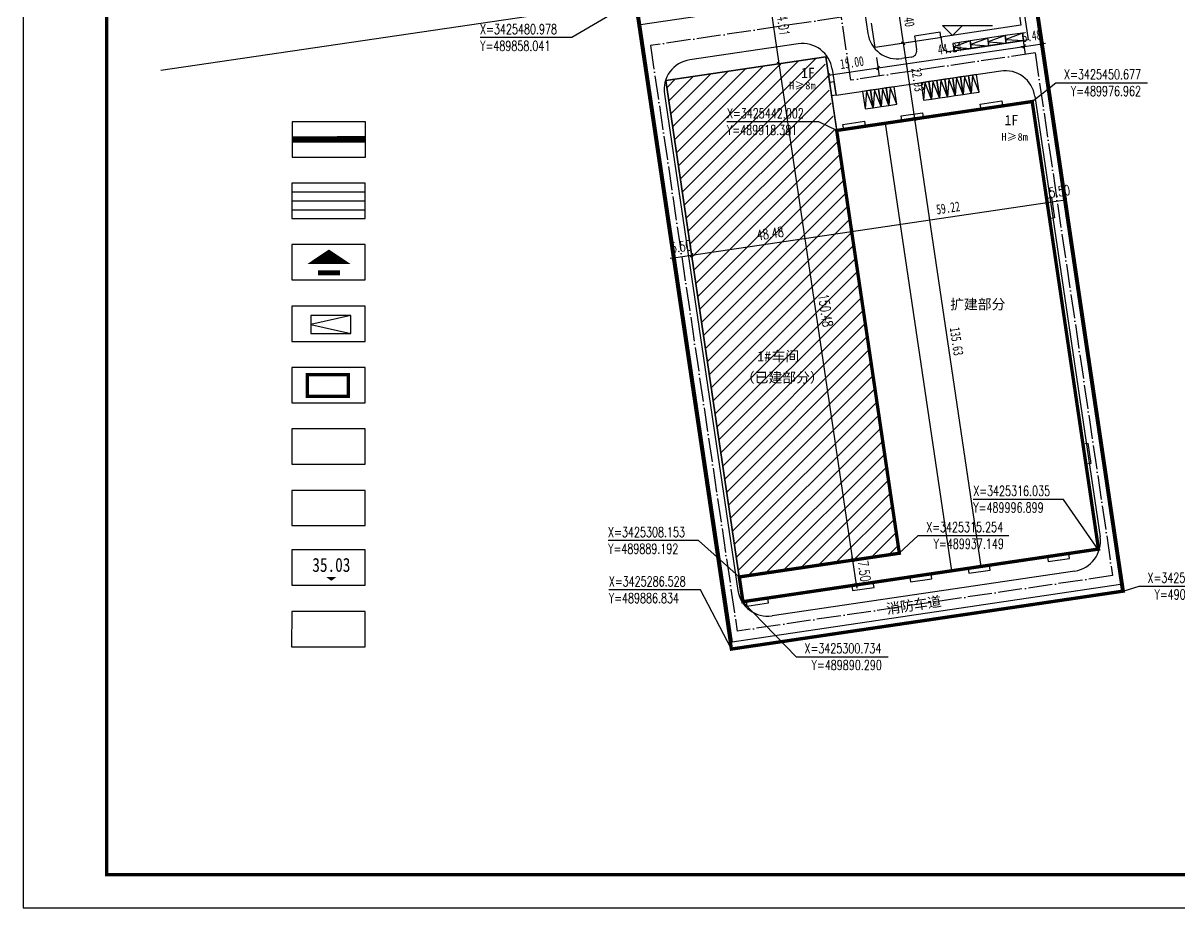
# Model space of a CAD drawing. Header units: millimetres. Extents: x 475841 to 500774, y 3420694 to 3426131.
# Drawn here: x 495581.1 to 495927.4, y 3425283.5 to 3425548.8 of the extents above; entities that cross this region are included whole.
import ezdxf
from ezdxf.enums import TextEntityAlignment as Align

# ---------------------------------------------------------------- set-up
doc = ezdxf.new("R2010")
doc.units = ezdxf.units.MM
doc.header["$LTSCALE"] = 10
for name, pattern in [('ACAD_ISO04W100', [30.5, 24, -3, 0.5, -3]), ('ACAD_ISO05W100', [33, 24, -3, 0, -3, 0, -3]), ('DASH', [0.35, 0.25, -0.1]), ('DOTE', [2.4200000000000004, 2, -0.2, 0.02, -0.2])]:
    doc.linetypes.add(name, pattern=pattern)
doc.layers.get('0').update_dxf_attribs({"linetype": 'CONTINUOUS'})
doc.layers.get('Defpoints').update_dxf_attribs({"linetype": 'CONTINUOUS'})
for name, color, linetype in [('DIM_COOR', 3, 'CONTINUOUS'), ('DIM_ELEV', 3, 'CONTINUOUS'), ('DM-标高', 7, 'CONTINUOUS'), ('E02', 7, 'CONTINUOUS'), ('JZD', 1, 'CONTINUOUS'), ('PUB_DIM', 3, 'CONTINUOUS'), ('PUB_TEXT', 7, 'CONTINUOUS'), ('PUB_TITLE', 4, 'CONTINUOUS'), ('Road', 7, 'CONTINUOUS'), ('XROAD', 7, 'CONTINUOUS'), ('停车位', 152, 'CONTINUOUS'), ('图例', 7, 'CONTINUOUS'), ('建筑', 2, 'CONTINUOUS'), ('建筑外', 2, 'CONTINUOUS'), ('用地红线', 1, 'CONTINUOUS'), ('道路', 150, 'CONTINUOUS'), ('道路中心线', 1, 'ACAD_ISO04W100')]:
    doc.layers.add(name, color=color, linetype=linetype)
doc.styles.add('_TCH_DIM', font='SIMPLEX', dxfattribs={"bigfont": 'GBCBIG'})
doc.styles.add('_TCH_DIM_T3', font='simhei.ttf', dxfattribs={"width": 0.7058823529411765})
doc.styles.add('DIM_FONT', font='SIMPLEX', dxfattribs={"width": 0.7, "bigfont": 'GBCBIG'})
doc.styles.add('DIMHT', font='simhei.ttf', dxfattribs={"width": 0.8})
doc.styles.add('宋体', font='NSimSun.ttf')
doc.linetypes.add('10421', pattern='A,2,[150,AAA.SHX,S=1,R=0,X=0,Y=1],1e-11', length=2.00000000001)
doc.dimstyles.new('_TCH_ARCH_M_M&&1', dxfattribs={"dimtxt": 2.975, "dimasz": 1, "dimexe": 2.5, "dimexo": 3, "dimgap": 1.2625, "dimtad": 1, "dimzin": 0, "dimdsep": 46, "dimtxsty": '_TCH_DIM_T3', "dimblk": 'ARCHTICK', "dimcen": 0.09, "dimclrt": 7, "dimazin": 2, "dimtfac": 1, "dimtix": 1, "dimtmove": 2, "dimatfit": 3, "dimfxl": 1, "dimtolj": 1, "dimtzin": 0, "dimarcsym": 0})
doc.dimstyles.new('DIMN1', dxfattribs={"dimscale": 0.01, "dimtxt": 300, "dimasz": 100, "dimexe": 250, "dimexo": 300, "dimgap": 150, "dimtad": 1, "dimzin": 0, "dimdsep": 46, "dimtxsty": 'DIM_FONT', "dimblk": 'ARCHTICK', "dimcen": 0.09, "dimclrt": 7, "dimazin": 2, "dimtfac": 1, "dimtdec": 0, "dimtix": 1, "dimtmove": 2, "dimatfit": 3, "dimldrblk": 'ARCHTICK', "dimfxl": 1, "dimtolj": 1, "dimtzin": 0, "dimarcsym": 0})

# ---------------------------------------------------------------- blocks, each defined once
blk = doc.blocks.new('_ArchTick')
at = {"color": 0, "linetype": 'ByBlock', "const_width": 0.4}
blk.add_lwpolyline([(-0.5, -0.5), (0.5, 0.5)], dxfattribs=at)
blk = doc.blocks.new('*D70')
at = {"layer": 'Defpoints', "color": 0}
for p in [(495775.4389678902, 3425481.754088153), (495780.879645121, 3425482.559712923), (495781.3780710379, 3425479.193661329)]:
    blk.add_point(p, dxfattribs=at)
at = {"layer": 'PUB_DIM', "color": 0, "lineweight": -2}
for p, q in [((495781.3190768132, 3425479.592070797), (495781.7442641148, 3425476.720626224)), ((495781.3780710379, 3425479.193661329), (495782.3672850798, 3425479.34013856)), ((495775.937393807, 3425478.38803656), (495774.9481797651, 3425478.241559329)), ((495775.8783995825, 3425478.786446027), (495776.3035868839, 3425475.915001455)), ((495775.937393807, 3425478.38803656), (495781.3780710379, 3425479.193661329))]:
    blk.add_line(p, q, dxfattribs=at)
for p, rotation in [((495781.3780710379, 3425479.193661329), 188.4228317174433), ((495775.937393807, 3425478.38803656), 8.422831717443335)]:
    blk.add_blockref('_ArchTick', p, dxfattribs=dict(at, rotation=rotation))
at = {"layer": 'PUB_DIM', "color": 7, "insert": (495778.2183007303, 3425481.758491071), "char_height": 3, "attachment_point": 5, "rotation": 8.422831717443325, "style": 'DIM_FONT'}
blk.add_mtext('\\A1;5.50', dxfattribs=at)
blk = doc.blocks.new('*D72')
at = {"layer": 'Defpoints', "color": 0}
for p in [(495887.4179974445, 3425498.335310672), (495892.8586746748, 3425499.140935441), (495893.3571005908, 3425495.774883854)]:
    blk.add_point(p, dxfattribs=at)
at = {"layer": 'PUB_DIM', "color": 0, "lineweight": -2}
for p, q in [((495887.8574291368, 3425495.367668547), (495888.2826164375, 3425492.496223981)), ((495887.9164233606, 3425494.969259085), (495893.3571005908, 3425495.774883854)), ((495893.2981063671, 3425496.173293316), (495893.7232936678, 3425493.30184875))]:
    blk.add_line(p, q, dxfattribs=at)
for p, rotation in [((495893.3571005908, 3425495.774883854), 8.422831718331528), ((495887.9164233606, 3425494.969259085), 188.4228317183315)]:
    blk.add_blockref('_ArchTick', p, dxfattribs=dict(at, rotation=rotation))
at = {"layer": 'PUB_DIM', "color": 7, "insert": (495891.6183648859, 3425498.339713595), "char_height": 3, "attachment_point": 5, "rotation": 8.42283171833153, "style": 'DIM_FONT'}
blk.add_mtext('\\A1;5.50', dxfattribs=at)
blk = doc.blocks.new('*D73')
at = {"layer": 'Defpoints', "color": 0}
for p in [(495823.6460076694, 3425386.872456537), (495824.7445868998, 3425379.453351222), (495830.6945479684, 3425380.334387866)]:
    blk.add_point(p, dxfattribs=at)
at = {"layer": 'PUB_DIM', "color": 0, "lineweight": -2}
for p, q in [((495826.6136497954, 3425387.311888229), (495832.0690038429, 3425388.119686258)), ((495829.595968738, 3425387.753493181), (495829.4494915073, 3425388.742707223)), ((495829.595968738, 3425387.753493181), (495830.6945479684, 3425380.334387866)), ((495827.7122290258, 3425379.892782914), (495833.1675830733, 3425380.700580943)), ((495830.6945479684, 3425380.334387866), (495830.8410251991, 3425379.345173824))]:
    blk.add_line(p, q, dxfattribs=at)
for p, rotation in [((495829.595968738, 3425387.753493181), 278.422831716214), ((495830.6945479684, 3425380.334387866), 98.422831716214)]:
    blk.add_blockref('_ArchTick', p, dxfattribs=dict(at, rotation=rotation))
at = {"layer": 'PUB_DIM', "color": 7, "insert": (495833.1129004787, 3425384.483372216), "char_height": 3, "attachment_point": 5, "rotation": 278.422831716214, "style": 'DIM_FONT'}
blk.add_mtext('\\A1;7.50', dxfattribs=at)
blk = doc.blocks.new('sdfedf')
at = {"layer": '停车位', "linetype": 'Continuous', "flags": 128}
for points in [[(40390647.62879141, 3427557.294919356), (40390647.62879141, 3427562.594919356), (40390650.02879141, 3427562.594919356), (40390650.02879141, 3427557.294919356), (40390647.62879141, 3427557.294919356)], [(40390647.62879141, 3427557.294919356), (40390648.82879141, 3427562.594919356), (40390650.02879141, 3427557.294919356)]]:
    blk.add_lwpolyline(points, dxfattribs=at)
blk = doc.blocks.new('12')
at = {"layer": '道路'}
for p, q in [((489927.8713250434, 3425483.67492755, 1.332943100000001), (489970.6831827897, 3425490.014265743, 1.332943100000001)), ((489972.9545653348, 3425488.32879212, 1.332943100000001), (489975.7962236107, 3425469.138039708, 1.332943100000001)), ((489926.1858514205, 3425481.403545004, 1.332943100000001), (489927.7092146211, 3425471.115718963, 1.332943100000001)), ((489949.6206744057, 3425469.972922762, 1.332943100000001), (489950.0103038398, 3425467.341613409, 1.332943100000001)), ((489975.7962236107, 3425469.138039708, 1.332943100000001), (489952.2816863852, 3425465.656139787, 1.332943100000001)), ((489941.9678097964, 3425468.677985207, 1.332943100000001), (489942.3340028737, 3425466.204950099, 1.332943100000001)), ((489940.6485292512, 3425463.933567554, 1.332943100000001), (489937.9304360764, 3425463.531087661, 1.332943100000001)), ((489967.5201279267, 3425459.825333675, 1.332943100000001), (489918.2078079341, 3425452.523443722, 1.332943100000001))]:
    blk.add_line(p, q, dxfattribs=at)
for centre, radius, start, end in [((489970.9761372508, 3425488.035837659, 1.332943100000001), 2, 8.422831716459806, 98.42283170699085), ((489936.6121409991, 3425472.434014039, 1.332943100000001), 9, 188.4228317173273, 278.4228317215334), ((489940.3555747897, 3425465.911995638, 1.332943100000001), 2, 278.4228317163594, 8.42283171693803), ((489951.9887319237, 3425467.634567871, 1.332943100000001), 2, 188.4228317169874, 278.422831717655), ((489968.8384230035, 3425450.922407297, 1.332943100000001), 9, 8.422831716770121, 98.42283171823604)]:
    blk.add_arc(centre, radius, start, end, dxfattribs=at)
at = {"layer": '停车位', "linetype": 'Continuous', "extrusion": (-0.04157806923064616, 0.2807918294674022, 0.9588676721338565), "xscale": -1, "rotation": 269.9979916014138}
for p in [(-4415400.02159964, -43570855.62606674, 941472.7765936237), (-4415405.319170464, -43570855.62588104, 941472.7765936237), (-4415410.617471009, -43570855.62586053, 941472.77659362), (-4415415.915771568, -43570855.6262319, 941472.77659362)]:
    blk.add_blockref('sdfedf', p, dxfattribs=at)
at = {"layer": '停车位', "linetype": 'Continuous', "xscale": -1, "rotation": 8.422831722242057}
for p in [(40947015.94010919, 5951175.918119857, 1.332943100000001), (40946991.30515897, 5951172.270315506), (40947001.69542702, 5951173.80884774, 1.332943100000001), (40947004.06954072, 5951174.160393093, 1.332943100000001), (40947006.44365441, 5951174.511938445, 1.332943100000001), (40947008.8177681, 5951174.863483798, 1.332943100000001), (40947011.1918818, 5951175.215029152, 1.332943100000001), (40947013.56599549, 5951175.566574505, 1.332943100000001), (40946984.18281789, 5951171.215679446), (40946986.55693159, 5951171.567224801), (40946988.93104528, 5951171.918770151)]:
    blk.add_blockref('sdfedf', p, dxfattribs=at)
blk = doc.blocks.new('16')
at = {"layer": '道路'}
blk.add_arc((489928.1642795045, 3425481.696499466, 1.332943100000001), 2, 98.42283170650772, 188.422831717971, dxfattribs=at)
blk.add_blockref('12', (0, 0))
blk = doc.blocks.new('*D82')
at = {"layer": 'Defpoints', "color": 0}
for p in [(495887.9164233631, 3425494.969259068), (495887.9164233612, 3425494.969259082), (495829.3351677817, 3425486.294877463)]:
    blk.add_point(p, dxfattribs=at)
at = {"layer": 'PUB_DIM', "color": 0, "lineweight": -2}
for p, q in [((495887.476991671, 3425497.936901195), (495887.5502302844, 3425497.442294187)), ((495829.3351677797, 3425486.294877477), (495887.9164233612, 3425494.969259082)), ((495828.8957360895, 3425489.262519589), (495828.9689747029, 3425488.767912582))]:
    blk.add_line(p, q, dxfattribs=at)
for p, rotation in [((495887.9164233612, 3425494.969259082), 8.42283171606051), ((495829.3351677797, 3425486.294877477), 188.4228317160605)]:
    blk.add_blockref('_ArchTick', p, dxfattribs=dict(at, rotation=rotation))
at = {"layer": 'PUB_DIM', "color": 7, "insert": (495858.222983186, 3425493.352406895), "char_height": 2.975, "attachment_point": 5, "rotation": 8.42283171606051, "style": '_TCH_DIM_T3'}
blk.add_mtext('\\A1;59.22', dxfattribs=at)
blk = doc.blocks.new('*D85')
at = {"layer": 'Defpoints', "color": 0}
for p in [(495885.5137732655, 3425548.743727463), (495880.0928802959, 3425547.941032236), (495886.4252571366, 3425542.588145194)]:
    blk.add_point(p, dxfattribs=at)
at = {"layer": 'PUB_DIM', "color": 0, "lineweight": -2}
for p, q in [((495885.9532049577, 3425545.776085337), (495886.7914502134, 3425540.115110089)), ((495881.004364167, 3425541.785449967), (495880.015150125, 3425541.638972736)), ((495880.5323119881, 3425544.973390109), (495881.3705572438, 3425539.312414862)), ((495881.004364167, 3425541.785449967), (495886.4252571366, 3425542.588145194)), ((495886.4252571366, 3425542.588145194), (495887.4144711785, 3425542.734622425))]:
    blk.add_line(p, q, dxfattribs=at)
for p, rotation in [((495881.004364167, 3425541.785449967), 8.422831717255166), ((495886.4252571366, 3425542.588145194), 188.4228317172552)]:
    blk.add_blockref('_ArchTick', p, dxfattribs=dict(at, rotation=rotation))
at = {"layer": 'PUB_DIM', "color": 7, "insert": (495883.3119982672, 3425544.907136196), "char_height": 2.975, "attachment_point": 5, "rotation": 8.422831717255177, "style": '_TCH_DIM_T3'}
blk.add_mtext('\\A1;5.48', dxfattribs=at)
blk = doc.blocks.new('A$C5DFF5935')
at = {"color": 2}
blk.add_lwpolyline([(243.0000552214624, 285.9299664155551, 0, 486, 0), (243.0000552214624, 123.1199664155574, 486, 486, 0)], format="xyseb", dxfattribs=at)
at = {"color": 2, "const_width": 243}
blk.add_lwpolyline([(243.0000552214624, 54.67496641555044), (243.0000552214624, -3.3584437915124e-05)], dxfattribs=at)
blk = doc.blocks.new('A$C2B1721F4')
at = {"rotation": 90}
blk.add_blockref('A$C5DFF5935', (285.929870470718, 4.481291398406029e-06), dxfattribs=at)
blk = doc.blocks.new('A$C6D125E8D')
at = {"color": 3, "rotation": 270}
blk.add_blockref('A$C2B1721F4', (-8.050745236687362e-06, 285.9299039650396), dxfattribs=at)
blk = doc.blocks.new('室外标高')
at = {"color": 0, "linetype": 'Continuous'}
blk.add_solid([(-0.3774873600000138, 0.2831155200000103), (0.3774873600000138, 0.2831155200000103), (0, 0)], dxfattribs=at)
at = {"color": 0, "linetype": 'Continuous', "style": 'DIMHT', "width": 0.8}
blk.add_attdef('标高', text='', height=1, dxfattribs=at).set_placement((0, 0.6371457211896612), align=Align.CENTER)

msp = doc.modelspace()

# ---------------------------------------------------------------- hatches: boundary and pattern name
h = msp.add_hatch()
h.set_pattern_fill('ANSI31', color=256, scale=2, style=0)
h.set_pattern_definition([(45, (5906.470221155207, 74.57577564846724), (-2.245064030267288, 2.245064030267288), [])])
h.paths.add_polyline_path([(495773.6201568142, 3425531.58567918), (495821.0826465492, 3425538.613656711), (495843.6191472496, 3425389.829966278), (495795.662050495, 3425382.728750127)])

# ---------------------------------------------------------------- linework, layer by layer
for p, q in [((495773.6201568142, 3425531.58567918, 1.332943100000001), (495821.0826465492, 3425538.613656711, 1.332943100000001)), ((495795.662050495, 3425382.728750127, 1.332943100000001), (495773.6201568142, 3425531.58567918, 1.332943100000001)), ((495824.8510196752, 3425516.577961494, 1.332943100000001), (495883.4322752391, 3425525.252343099, 1.332943100000001)), ((495839.3790956305, 3425518.729196964, 1.332943100000001), (495859.2458024303, 3425384.562096441, 1.332943100000001)), ((495843.6191472496, 3425389.829966278, 1.332943100000001), (495795.662050495, 3425382.728750127, 1.332943100000001))]:
    msp.add_line(p, q)
at = {"layer": 'Defpoints', "elevation": 1.332943100000001, "flags": 128}
for points in [[(495874.620764402, 3425622.308180274), (495910.7254246118, 3425378.480271422)], [(495757.1872211555, 3425605.014775648), (495793.3041150896, 3425361.104248004)]]:
    msp.add_lwpolyline(points, dxfattribs=at)
at = {"layer": 'DIM_COOR', "color": 3}
for p, q in [((495764.5110850107, 3425555.554057886), (495745.4942975367, 3425544.405716917)), ((495745.4942975367, 3425544.405716917), (495717.9942975367, 3425544.405716917)), ((495883.4322752505, 3425525.252343106, 1.332943100000001), (495890.4846002786, 3425530.863240403, 1.332943100000001)), ((495890.4846002786, 3425530.863240403, 1.332943100000001), (495917.9846002786, 3425530.863240403, 1.332943100000001)), ((495819.4626807841, 3425519.177165991, 1.332943100000001), (495791.9626807841, 3425519.177165991, 1.332943100000001)), ((495824.8510196866, 3425516.577961501, 1.332943100000001), (495819.4626807841, 3425519.177165991, 1.332943100000001)), ((495892.832318862, 3425405.990425498, 1.332943100000001), (495865.772318862, 3425405.990425498, 1.332943100000001)), ((495903.3692911133, 3425390.610419838, 1.332943100000001), (495892.832318862, 3425405.990425498, 1.332943100000001)), ((495783.4094117741, 3425393.633069478, 1.332943100000001), (495756.3494117741, 3425393.633069478, 1.332943100000001)), ((495795.6620505053, 3425382.728750141, 1.332943100000001), (495783.4094117741, 3425393.633069478, 1.332943100000001)), ((495843.6191472597, 3425389.829966294, 1.332943100000001), (495849.2141788593, 3425395.141648572, 1.332943100000001)), ((495849.2141788593, 3425395.141648572, 1.332943100000001), (495876.3841788593, 3425395.141648572, 1.332943100000001)), ((495784.0607892928, 3425378.849371837), (495756.5607892928, 3425378.849371837)), ((495793.3041150896, 3425361.104248004), (495784.0607892928, 3425378.849371837)), ((495910.7254246118, 3425378.480271422), (495915.4714470457, 3425379.945683219)), ((495915.4714470457, 3425379.945683219), (495943.0814470457, 3425379.945683219)), ((495796.7606297343, 3425375.309644836, 1.332943100000001), (495812.7078413508, 3425358.791388695, 1.332943100000001)), ((495812.7078413508, 3425358.791388695, 1.332943100000001), (495840.3178413507, 3425358.791388695, 1.332943100000001))]:
    msp.add_line(p, q, dxfattribs=at)
at = {"layer": 'DIM_ELEV'}
for p, q in [((495859.5923873291, 3425545.067179544), (495856.5923873291, 3425548.067179544)), ((495856.5923873291, 3425548.067179544), (495871.5523873291, 3425548.067179544)), ((495859.5923873291, 3425545.067179544), (495862.5923873291, 3425548.067179544))]:
    msp.add_line(p, q, dxfattribs=at)
at = {"layer": 'E02', "color": 1, "linetype": 'ACAD_ISO04W100', "ltscale": 0.03}
for p, q in [((495829.0586026335, 3425531.650610291, 1.332943100000001), (495816.8932068208, 3425613.807955191, 1.332943100000001)), ((495826.2672974796, 3425550.501309747, 1.332943100000001), (495769.0412651504, 3425542.027601948, 1.332943100000001)), ((495769.0412651504, 3425542.027601948, 1.332943100000001), (495795.0351145152, 3425366.481678068, 1.332943100000001)), ((495884.3062068791, 3425539.831363627, 1.332943100000001), (495829.0586026334, 3425531.650610291, 1.332943100000001)), ((495884.3062068793, 3425539.831363627, 1.332943100000001), (495907.5087510913, 3425383.136139187, 1.332943100000001)), ((495907.5087510914, 3425383.136139186, 1.332943100000001), (495795.0351145154, 3425366.481678067, 1.332943100000001))]:
    msp.add_line(p, q, dxfattribs=at)
at = {"layer": 'JZD', "color": 1, "linetype": 'DASH', "lineweight": 80, "ltscale": 0.01, "const_width": 1.92, "elevation": 40, "flags": 128}
msp.add_lwpolyline([(495661.6624399303, 3425513.897035739), (495683.6933649431, 3425513.913982599)], dxfattribs=at)
at = {"layer": 'PUB_TITLE'}
msp.add_lwpolyline([(495581.0622583115, 3425283.510109953), (496175.0622583115, 3425283.510109953), (496175.0622583115, 3425703.510109953), (495581.0622583115, 3425703.510109953)], close=True, dxfattribs=at)
at = {"layer": 'PUB_TITLE', "const_width": 1}
msp.add_lwpolyline([(495606.0622583115, 3425293.510109953), (496165.0622583115, 3425293.510109953), (496165.0622583115, 3425693.510109953), (495606.0622583115, 3425693.510109953)], close=True, dxfattribs=at)
at = {"layer": 'Road', "linetype": '10421', "lineweight": -3, "elevation": 40}
for points in [[(495661.5508529735, 3425498.169819375), (495683.5817779766, 3425498.169819352)], [(495661.5508529686, 3425492.788210551), (495683.5817779913, 3425492.788210549)]]:
    msp.add_lwpolyline(points, dxfattribs=at)
at = {"layer": 'XROAD'}
msp.add_line((495622.2805851324, 3425534.609023643, 1.332943100000001), (495764.5110850107, 3425555.554057886, 1.332943100000001), dxfattribs=at)
at = {"layer": '停车位', "linetype": 'Continuous', "elevation": 60}
for points in [[(495679.2293803309, 3425461.149911766), (495667.304382526, 3425461.142675717), (495667.3076592278, 3425455.742676712), (495679.2326570327, 3425455.749912762), (495679.2293803309, 3425461.149911766)], [(495679.2293803309, 3425461.149911766), (495667.3060208769, 3425458.442676215), (495679.2326570327, 3425455.749912762)]]:
    msp.add_lwpolyline(points, dxfattribs=at)
at = {"layer": '图例', "color": 0, "linetype": 'Continuous', "elevation": 40}
for points in [[(495661.6624399174, 3425508.609613738), (495683.6933649399, 3425508.609613736), (495683.6933649268, 3425519.184457746), (495661.6624399046, 3425519.184457746)], [(495661.5508530254, 3425490.191592953), (495683.5817780097, 3425490.191592949), (495683.5817780162, 3425500.766436956), (495661.5508529937, 3425500.766436958)], [(495661.5508530063, 3425471.773572142), (495683.5817780287, 3425471.773572139), (495683.5817780159, 3425482.348416147), (495661.5508530128, 3425482.348416151)], [(495661.550853045, 3425471.773572142), (495683.5817780481, 3425471.773572139), (495683.5817780546, 3425482.348416145), (495661.5508530128, 3425482.348416151)], [(495661.5508529288, 3425453.355551331), (495683.5817779901, 3425453.355551328), (495683.581777958, 3425463.930395338), (495661.5508529162, 3425463.93039534)], [(495661.5508530226, 3425434.937530515), (495683.5817780453, 3425434.937530509), (495683.5817780516, 3425445.512374523), (495661.5508529905, 3425445.512374523)], [(495661.5508530186, 3425416.5195097), (495683.5817780411, 3425416.519509696), (495683.5817780476, 3425427.094353708), (495661.5508529865, 3425427.09435371)], [(495661.5508530184, 3425398.101488887), (495683.5817780411, 3425398.101488882), (495683.5817780474, 3425408.676332896), (495661.5508529863, 3425408.676332898)], [(495661.5444331503, 3425380.247584267), (495683.5860109912, 3425380.234209508), (495683.5924308593, 3425390.814166933), (495661.5508530184, 3425390.827541695)], [(495661.5332517461, 3425361.820657508), (495683.574829587, 3425361.807282749), (495683.5812494551, 3425372.387240174), (495661.5396716142, 3425372.400614936)]]:
    msp.add_lwpolyline(points, close=True, dxfattribs=at)
at = {"layer": '建筑'}
msp.add_line((495884.9893282068, 3425514.736997826, 1.332943100000001), (495902.2707118872, 3425398.029525151, 1.332943100000001), dxfattribs=at)
at = {"layer": '建筑', "elevation": 1.332943100000001}
msp.add_lwpolyline([(495821.5772535697, 3425538.686895326), (495843.6191472484, 3425389.829966287), (495795.6620504929, 3425382.728750141), (495773.6201568142, 3425531.58567918)], close=True, dxfattribs=at)
at = {"layer": '建筑', "const_width": 0.9999999999999999, "elevation": 40}
msp.add_lwpolyline([(495666.2333865422, 3425443.327010977), (495678.5151561958, 3425443.327010977), (495678.515156174, 3425436.903321029), (495666.2333865782, 3425436.903321032)], close=True, dxfattribs=at)
at = {"layer": '建筑外'}
for p, q in [((495879.0089487901, 3425555.261216144, 1.332943100000001), (495880.0694439395, 3425548.09930648, 1.332943100000001)), ((495836.3300510774, 3425541.460879553, 1.332943100000001), (495835.2461195713, 3425548.781063464, 1.332943100000001)), ((495855.8711797151, 3425546.032519474, 1.332943100000001), (495848.194878749, 3425544.895856165, 1.332943100000001)), ((495856.0908955609, 3425544.548698411, 1.332943100000001), (495855.8711797151, 3425546.032519474, 1.332943100000001)), ((495880.0694439395, 3425548.09930648, 1.332943100000001), (495856.0908955609, 3425544.548698411, 1.332943100000001)), ((495848.4380309517, 3425543.253760855, 1.332943100000001), (495836.3300510774, 3425541.460879553, 1.332943100000001)), ((495848.194878749, 3425544.895856165, 1.332943100000001), (495848.4380309517, 3425543.253760855, 1.332943100000001)), ((495824.8510196581, 3425516.577961492, 1.332943100000001), (495883.4322752391, 3425525.252343099, 1.332943100000001)), ((495843.6191472496, 3425389.829966278, 1.332943100000001), (495824.8510196581, 3425516.577961492, 1.332943100000001)), ((495795.6620504929, 3425382.728750134, 1.332943100000001), (495843.6191472496, 3425389.829966278, 1.332943100000001)), ((495903.2989820312, 3425391.085242572, 1.332943100000001), (495796.7606297229, 3425375.309644829, 1.332943100000001)), ((495796.7606297229, 3425375.309644829, 1.332943100000001), (495795.6620504929, 3425382.728750141, 1.332943100000001))]:
    msp.add_line(p, q, dxfattribs=at)
at = {"layer": '建筑外', "elevation": 1.332943100000001, "flags": 128}
for points in [[(495795.6620504939, 3425382.728750134), (495843.6191472496, 3425389.829966278), (495843.6191472496, 3425389.829966278), (495843.6191472496, 3425389.829966278), (495824.8510196581, 3425516.577961492), (495824.8510196581, 3425516.577961492), (495821.5772535493, 3425538.686895329), (495773.6201567947, 3425531.585679178), (495795.6620504939, 3425382.728750134)], [(495823.301922559, 3425527.039578022), (495824.657145799, 3425527.240251829), (495824.0712368761, 3425531.197107996), (495822.716013638, 3425530.99643419)]]:
    msp.add_lwpolyline(points, dxfattribs=at)
at = {"layer": '建筑外', "const_width": 1}
msp.add_lwpolyline([(495883.4322752394, 3425525.252343097), (495903.2989820466, 3425391.085242581), (495796.7606297229, 3425375.309644829), (495795.6620504929, 3425382.728750141), (495843.6191472483, 3425389.829966287), (495824.8510196581, 3425516.577961492), (495883.4322752394, 3425525.252343097)], dxfattribs=at)
at = {"layer": '建筑外', "flags": 128}
for points in [[(495868.1093520708, 3425522.98339184), (495867.8896365445, 3425524.467212918), (495874.319528318, 3425525.419313597), (495874.5392438443, 3425523.93549252)], [(495844.3682132147, 3425519.467943179), (495844.1484976884, 3425520.951764257), (495850.5783894619, 3425521.903864936), (495850.7981049882, 3425520.420043859)], [(495826.9481525784, 3425516.888482724), (495826.7284370522, 3425518.372303802), (495833.1583288257, 3425519.32440448), (495833.378044352, 3425517.840583404)], [(495887.7269849288, 3425496.248565007), (495889.2108061074, 3425496.468280548), (495890.1189636157, 3425490.335153428), (495888.6351424376, 3425490.115437888)], [(495898.6248750347, 3425422.651039574), (495900.1086962133, 3425422.870755116), (495901.0168537216, 3425416.737627996), (495899.5330325435, 3425416.517912455)], [(495887.9760274984, 3425388.816305971), (495888.1957430248, 3425387.332484894), (495894.6256347983, 3425388.284585573), (495894.405919272, 3425389.768406651)], [(495864.2348891863, 3425385.300853636), (495864.4546047127, 3425383.817032559), (495870.8844964862, 3425384.769133238), (495870.6647809599, 3425386.252954315)], [(495846.7467775397, 3425382.711312793), (495846.966493066, 3425381.227491715), (495853.3963848396, 3425382.179592394), (495853.1766693132, 3425383.663413472)], [(495829.3947698329, 3425380.14192046), (495829.6144853592, 3425378.658099383), (495836.0443771328, 3425379.610200062), (495835.8246616065, 3425381.09402114)], [(495797.7399180248, 3425375.454655579), (495797.9596335511, 3425373.970834502), (495804.3895253247, 3425374.922935181), (495804.1698097984, 3425376.406756259)]]:
    msp.add_lwpolyline(points, dxfattribs=at)
at = {"layer": '用地红线', "linetype": 'DASH', "const_width": 1, "elevation": 1.332943100000001, "flags": 128}
msp.add_lwpolyline([(495757.1872211555, 3425605.014775648), (495874.620764402, 3425622.308180274), (495910.7254246118, 3425378.480271422), (495793.3041150896, 3425361.104248004), (495757.1872211556, 3425605.014775648)], dxfattribs=at)
at = {"layer": '用地红线', "linetype": 'ACAD_ISO05W100', "ltscale": 0.02, "const_width": 0.5, "elevation": 1.332943100000001, "flags": 128}
msp.add_lwpolyline([(495793.3041150896, 3425361.104248004), (495764.5110850107, 3425555.554057886), (495881.9446282571, 3425572.847462513), (495910.7254246118, 3425378.480271422), (495793.3041150896, 3425361.104248004)], dxfattribs=at)
at = {"layer": '道路'}
for p, q in [((495881.4499629528, 3425572.774617506, 1.332943100000001), (495910.2308108411, 3425378.4070784, 1.332943100000001)), ((495765.0057503144, 3425555.626902893, 1.332943100000001), (495793.4961181234, 3425363.221081481, 1.332943100000001)), ((495816.4069354113, 3425555.648926312, 1.332943100000001), (495766.1054013771, 3425548.200559105, 1.332943100000001)), ((495813.297164276, 3425542.515344266, 1.332943100000001), (495780.8014829964, 3425537.703567235, 1.332943100000001)), ((495821.0826465492, 3425538.613656711, 1.332943100000001), (495821.4486557442, 3425538.667853286, 1.332943100000001)), ((495823.5183857308, 3425534.930712964, 1.332943100000001), (495824.6780290893, 3425527.099219371, 1.332943100000001)), ((495773.2168516953, 3425527.482345781, 1.332943100000001), (495795.2558158305, 3425378.645201032, 1.332943100000001)), ((495884.2115705367, 3425526.816478022, 1.332943100000001), (495903.7725962381, 3425394.713753231, 1.332943100000001)), ((495896.1879649354, 3425384.492531776, 1.332943100000001), (495805.4770372838, 3425371.060569731, 1.332943100000001)), ((495909.9266108674, 3425380.461451521, 1.332943100000001), (495793.4961181234, 3425363.221081481, 1.332943100000001))]:
    msp.add_line(p, q, dxfattribs=at)
for centre, start, end in [((495814.6154593528, 3425533.612417888, 1.332943100000001), 8.422831722241998, 98.42283171039071), ((495782.1197780733, 3425528.800640857, 1.332943100000001), 98.42283171039071, 188.422831722242), ((495894.8696698601, 3425393.395458154, 1.332943100000001), 278.4228317070916, 8.422831722241998), ((495804.1587422085, 3425379.963496109, 1.332943100000001), 188.422831722242, 278.4228317070916)]:
    msp.add_arc(centre, 9, start, end, dxfattribs=at)
at = {"layer": '道路中心线', "linetype": 'DOTE', "ltscale": 5, "elevation": 40}
msp.add_lwpolyline([(495661.550852976, 3425495.479014968), (495683.5817779792, 3425495.479014945)], dxfattribs=at)

# ---------------------------------------------------------------- block references
msp.add_blockref('16', (5906.470221155207, 74.57577564846724))
at = {"xscale": -0.02699999992880656, "yscale": 0.02700000070035458, "zscale": 0.02700000000000102, "rotation": 359.9967528932749}
msp.add_blockref('A$C6D125E8D', (495679.2647481852, 3425473.17510289, 40), dxfattribs=at)
at = {"layer": 'DM-标高', "xscale": 4.200000000069849, "yscale": 4.200000000186265, "zscale": 4.200000000000003}
msp.add_blockref('室外标高', (495673.4226316005, 3425381.567879305, 40.00000000000009), dxfattribs=at).add_auto_attribs({'标高': '35.03'})

# ---------------------------------------------------------------- texts
at = {"layer": 'DIM_COOR', "color": 7, "style": '_TCH_DIM', "width": 0.7058823529411765}
for s, p in [('X=3425480.978', (495717.9942975367, 3425545.455716917)), ('Y=489858.041', (495717.9942975367, 3425540.447197365)), ('X=3425450.677', (495892.9846002786, 3425531.913240402, 1.332943100000001)), ('Y=489976.962', (495894.9846002786, 3425526.90472085, 1.332943100000001)), ('X=3425442.002', (495791.9626807841, 3425520.227165991, 1.332943100000001)), ('Y=489918.381', (495791.9626807841, 3425515.218646438, 1.332943100000001)), ('X=3425316.035', (495865.772318862, 3425407.040425498, 1.332943100000001)), ('Y=489996.899', (495865.772318862, 3425402.031905945, 1.332943100000001)), ('X=3425308.153', (495756.3494117741, 3425394.683069478, 1.332943100000001)), ('X=3425315.254', (495851.6841788593, 3425396.191648572, 1.332943100000001)), ('Y=489889.192', (495756.3494117741, 3425389.674549926, 1.332943100000001)), ('Y=489937.149', (495853.8841788593, 3425391.18312902, 1.332943100000001)), ('X=3425286.528', (495756.5607892928, 3425379.899371836)), ('X=3425303.904', (495917.9814470457, 3425380.995683218)), ('Y=490004.255', (495920.0814470457, 3425375.987163666)), ('Y=489886.834', (495756.5607892928, 3425374.890852284)), ('X=3425300.734', (495815.2178413508, 3425359.841388694, 1.332943100000001)), ('Y=489890.290', (495817.3178413507, 3425354.832869142, 1.332943100000001))]:
    msp.add_text(s, height=2.975, dxfattribs=at).set_placement(p)
at = {"layer": 'PUB_TEXT', "style": '宋体'}
for s, height, p in [('1F', 3.037974683544304, (495814.1849196008, 3425532.338141751, 1.332943100000001)), ('H', 2.278481012658228, (495810.5763485866, 3425528.899057475, 1.332943100000001)), ('≥', 2.278481012658228, (495812.1966017512, 3425528.899057475, 1.332943100000001)), ('8m', 2.278481012658228, (495815.4371080803, 3425528.899057475, 1.332943100000001)), ('1F', 3.037974683544304, (495875.1377246755, 3425518.164422432, 1.332943100000001)), ('H', 2.278481012658228, (495874.1880805083, 3425513.512327477, 1.332943100000001)), ('≥', 2.278481012658228, (495875.8083336728, 3425513.512327477, 1.332943100000001)), ('8m', 2.278481012658228, (495879.0488400019, 3425513.512327477, 1.332943100000001)), ('扩建部分', 3.037974683544304, (495858.8348350986, 3425462.951631141, 89.91894309999999)), ('1#', 3.037974683544304, (495801.0452809079, 3425447.369794727, 89.91894309999999)), ('车间', 3.037974683544304, (495805.3659560134, 3425447.369794727, 89.91894309999999)), ('（已建部分）', 3.037974683544304, (495796.1165329684, 3425440.999929725, 89.91894309999999))]:
    msp.add_text(s, height=height, dxfattribs=at).set_placement(p)
msp.add_text('消防车道', height=3.037974683544302, rotation=8.422831709656291, dxfattribs=at).set_placement((495839.9814484274, 3425371.615199098, 1.332943100000001))

# ---------------------------------------------------------------- dimensions: what is measured, and where the dimension line sits
at = {"layer": 'PUB_DIM'}
for p1, p2, distance, dimstyle in [((495798.0865080122, 3425559.485058802, 1.332943100000001), (495801.6041139907, 3425535.729385576, 1.332943100000001), 6.014836847864457, 'DIMN1'), ((495856.8844940331, 3425561.083283864), (495859.2867206184, 3425544.860173578), -14.66749981707535, '_TCH_ARCH_M_M&&1'), ((495836.3300510781, 3425541.460879548), (495880.0928802959, 3425547.941032236), -6.222700050606954, '_TCH_ARCH_M_M&&1'), ((495859.2867206184, 3425544.860173578), (495862.6458998299, 3425522.174413978), -14.667499816514617, '_TCH_ARCH_M_M&&1'), ((495821.4918404478, 3425539.263721087), (495836.3300510782, 3425541.460879548), -6.222700049225039, '_TCH_ARCH_M_M&&1'), ((495801.6041139907, 3425535.729385576, 1.332943100000001), (495823.6460076694, 3425386.872456537, 1.332943100000001), 6.014836848670575, 'DIMN1'), ((495862.6458998299, 3425522.174413978), (495882.5126066484, 3425388.00731346), -14.66749981684503, '_TCH_ARCH_M_M&&1'), ((495780.8796451211, 3425482.559712923, 1.332943100000001), (495828.8367418765, 3425489.660929068, 1.332943100000001), -3.402753545057371, 'DIMN1')]:
    msp.add_aligned_dim(p1=p1, p2=p2, distance=distance, dimstyle=dimstyle, dxfattribs=at).render()
for p1, p2, distance, dimstyle, picture, middle in [((495880.0928802959, 3425547.941032236), (495885.5137732654, 3425548.743727463), -6.222700050171894, '_TCH_ARCH_M_M&&1', '*D85', (495883.3119982672, 3425544.907136196)), ((495829.3351677817, 3425486.294877463), (495887.9164233631, 3425494.969259069), 1.3170718053385089e-08, '_TCH_ARCH_M_M&&1', '*D82', (495858.222983186, 3425493.352406895)), ((495775.4389678902, 3425481.754088154, 1.332943100000001), (495780.8796451211, 3425482.559712923, 1.332943100000001), -3.4027535511309353, 'DIMN1', '*D70', (495778.2183007303, 3425481.758491071, 1.332943100000001)), ((495823.6460076694, 3425386.872456537, 1.332943100000001), (495824.7445868998, 3425379.453351222, 1.332943100000001), 6.014836846115804, 'DIMN1', '*D73', (495833.1129004787, 3425384.483372216, 1.332943100000001))]:
    dim = msp.add_aligned_dim(p1=p1, p2=p2, distance=distance, dimstyle=dimstyle, dxfattribs=at)
    dim.commit()
    dim.dimension.update_dxf_attribs({"geometry": picture, "text_midpoint": middle})
dim = msp.add_linear_dim(base=(495893.3571005908, 3425495.774883854, 1.332943100000001), p1=(495887.4179974445, 3425498.335310672, 1.332943100000001), p2=(495892.8586746748, 3425499.140935441, 1.332943100000001), angle=8.42283171824271, dimstyle='DIMN1', dxfattribs=at)
dim.commit()
dim.dimension.update_dxf_attribs({"geometry": '*D72', "text_midpoint": (495891.6183648859, 3425498.339713595, 1.332943100000001), "dimtype": 161})

doc.saveas('drawing.dxf')
